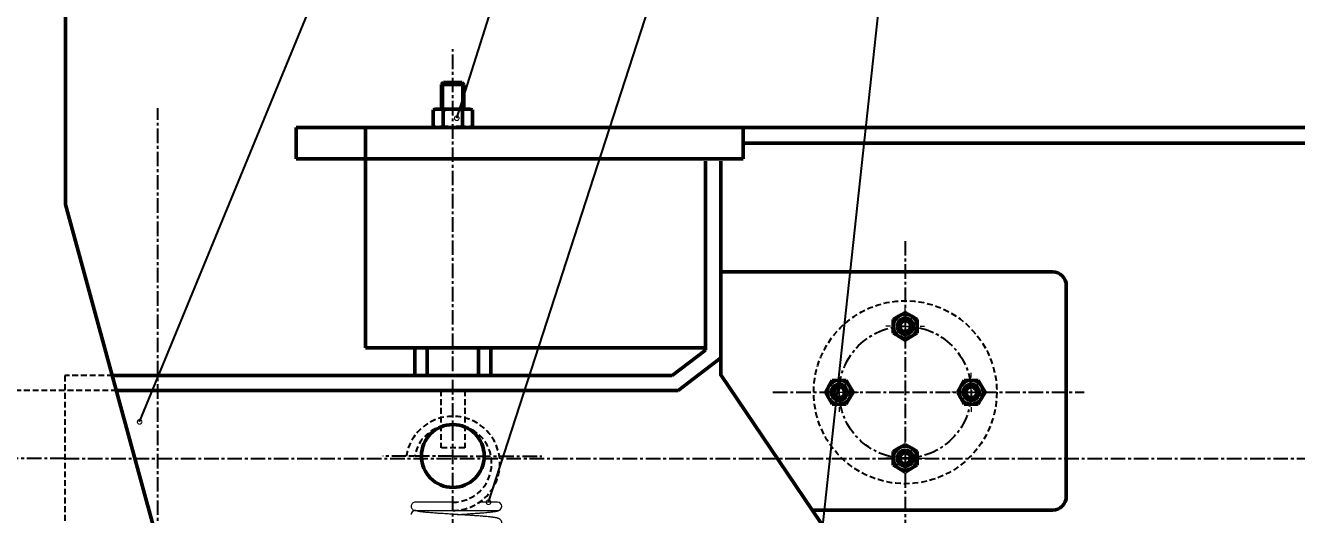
# Model space of a CAD drawing. Header units: millimetres. Extents: x 1573 to 2762, y 56 to 897.
# Drawn here: x 1899.5 to 2177.4, y 559.7 to 666.7 of the extents above; entities that cross this region are included whole.
import ezdxf
from ezdxf import colors
from ezdxf.entities.mleader import LeaderData, LeaderLine
from ezdxf.math import Vec2, Vec3

# ---------------------------------------------------------------- set-up
doc = ezdxf.new("R2010")
doc.units = ezdxf.units.MM
doc.header["$LTSCALE"] = 0.1
doc.linetypes.add('CENTER', pattern=[50.8, 31.75, -6.35, 6.35, -6.35])
doc.linetypes.add('DASHED', pattern=[19.05, 12.7, -6.35])
for name, color, linetype, lineweight in [('点画线', 1, 'CENTER', 25), ('粗实线', 7, 'Continuous', 50), ('细实线', 3, 'Continuous', 25), ('虚线', 2, 'DASHED', 25)]:
    doc.layers.add(name, color=color, linetype=linetype, lineweight=lineweight)
doc.styles.add('字母数字', font='gbeitc.shx', dxfattribs={"width": 0.7, "height": 7})
doc.dimstyles.new('线性', dxfattribs={"dimtxt": 7, "dimasz": 3, "dimexe": 3, "dimexo": 0, "dimgap": 1, "dimtad": 1, "dimdec": 0, "dimlfac": 5, "dimdsep": 46, "dimtxsty": '字母数字', "dimcen": 2.5, "dimadec": 0, "dimazin": 0, "dimtfac": 1, "dimtdec": 0, "dimtmove": 0, "dimatfit": 3, "dimfxl": 1, "dimarcsym": 0})

# ---------------------------------------------------------------- blocks, each defined once
blk = doc.blocks.new('SW_CENTERMARKSYMBOL_0')
at = {"color": 0, "linetype": 'Continuous', "lineweight": 0}
for p, q in [((0, 25), (0, 32.5)), ((-25, 0), (-32.5, 0)), ((0, 0), (-12.5, 0)), ((0, 0), (0, 12.5)), ((0, 0), (0, -12.5)), ((0, 0), (12.5, 0)), ((25, 0), (32.5, 0)), ((0, -25), (0, -32.5))]:
    blk.add_line(p, q, dxfattribs=at)
blk = doc.blocks.new('*U122')
at = {"layer": '粗实线', "color": 7, "linetype": 'Continuous', "lineweight": 50}
for p, q in [((0, 3.01), (-1.3, 2.26)), ((1.3, 2.26), (0, 3.01)), ((-1.3, 2.26), (-2.61, 1.51)), ((-2.61, 1.51), (-2.61, 0)), ((2.61, 1.51), (1.3, 2.26)), ((2.61, 0), (2.61, 1.51)), ((-2.61, 0), (-2.61, -1.51)), ((-2.61, -1.51), (-1.3, -2.26)), ((-1.3, -2.26), (0, -3.01)), ((0, -3.01), (1.3, -2.26)), ((1.3, -2.26), (2.61, -1.51)), ((2.61, -1.51), (2.61, 0))]:
    blk.add_line(p, q, dxfattribs=at)
for radius in [2.61, 1.76, 1.21]:
    blk.add_circle((0, 0), radius, dxfattribs=at)
blk.add_arc((0, 0), 1.18, 255, 195, dxfattribs=at)
at = {"layer": '粗实线', "color": 7, "linetype": 'Continuous', "lineweight": 50, "xscale": 0.1304200000000001, "yscale": 0.1304200000000001, "zscale": 0.1304200000000001}
blk.add_blockref('SW_CENTERMARKSYMBOL_0', (0, 0), dxfattribs=at)
blk = doc.blocks.new('*U123')
at = {"layer": '虚线', "color": 0, "linetype": 'ByBlock', "lineweight": -2, "transparency": 16777216}
for p, rotation in [((546.74, 21.82), 180), ((532.31, 7.4), 270), ((561.16, 7.4), 90.00000000000001)]:
    blk.add_blockref('*U122', p, dxfattribs=dict(at, rotation=rotation))
blk.add_blockref('*U122', (546.74, -7.02), dxfattribs=at)
blk = doc.blocks.new('*D246')
at = {"layer": 'Defpoints', "color": 0, "transparency": 16777216}
for p in [(1868.01, 572), (1767.58, 491.79), (1914.77, 491.79)]:
    blk.add_point(p, dxfattribs=at)
at = {"layer": '细实线', "color": 0, "lineweight": -2, "transparency": 16777216}
for p, q in [((1868.01, 572), (1764.58, 572)), ((1767.58, 569), (1767.58, 494.79)), ((1914.77, 491.79), (1764.58, 491.79))]:
    blk.add_line(p, q, dxfattribs=at)
at = {"layer": '细实线', "color": 0, "transparency": 16777216}
for points in [[(1767.08, 569), (1768.08, 569), (1767.58, 572)], [(1767.08, 494.79), (1768.08, 494.79), (1767.58, 491.79)]]:
    blk.add_solid(points, dxfattribs=at)
at = {"layer": '细实线', "color": 0, "transparency": 16777216, "insert": (1763.08, 531.89), "char_height": 7, "attachment_point": 5, "rotation": 90, "style": '字母数字'}
blk.add_mtext('401', dxfattribs=at)
blk = doc.blocks.new('_DotSmall')
at = {"color": 0, "linetype": 'ByBlock', "lineweight": 15, "const_width": 0.5}
blk.add_lwpolyline([(-0.0625, 0, 1), (0.0625, 0, 1)], format="xyb", close=True, dxfattribs=at)

msp = doc.modelspace()

# ---------------------------------------------------------------- linework, layer by layer
at = {"layer": '点画线'}
for p, q in [((1992.95, 479.33), (1992.95, 661.48)), ((1928.5, 503.79), (1928.5, 648.61)), ((2091.83, 619.53), (2091.83, 557.71)), ((2062.91, 586.47), (2130.95, 586.47)), ((1992.95, 572.54), (1977.68, 572.54)), ((1992.95, 572.54), (2012.43, 572.54)), ((1908.14, 572), (1868.01, 572)), ((1908.14, 572), (2416.79, 572))]:
    msp.add_line(p, q, dxfattribs=at)
msp.add_circle((2091.83, 586.47), 14.42, dxfattribs=at)
at = {"layer": '粗实线'}
for p, q in [((1908.33, 627.51), (1908.33, 712.42)), ((1973.84, 644.36), (1958.71, 644.36)), ((1958.71, 644.36), (1958.71, 637.49)), ((2179.68, 644.36), (1973.84, 644.36)), ((1973.84, 596.18), (1973.84, 644.36)), ((2056.39, 644.36), (2056.39, 637.49)), ((2179.68, 640.94), (2056.39, 640.94)), ((1973.84, 637.49), (1958.71, 637.49)), ((2056.39, 637.49), (1973.84, 637.49)), ((2048.15, 636.98), (2048.15, 595.66)), ((2051.55, 590.13), (2051.55, 636.98)), ((1945.39, 491.79), (1908.33, 627.51)), ((2051.55, 612.81), (2124.03, 612.81)), ((2127.03, 609.81), (2127.03, 563.7)), ((2048.15, 596.18), (1973.84, 596.18)), ((1984.62, 596.18), (1984.62, 590.13)), ((1987.32, 596.18), (1987.32, 590.13)), ((1998.57, 596.18), (1998.57, 590.13)), ((2001.27, 596.18), (2001.27, 590.13)), ((2040.9, 590.13), (2048.15, 595.66)), ((2042.22, 586.86), (2051.55, 593.97)), ((2040.9, 590.13), (1918.67, 590.13)), ((2134.34, 467.77), (2051.55, 590.32)), ((2051.68, 590.13), (2051.55, 590.13)), ((2042.22, 586.86), (1919.55, 586.86)), ((2124.03, 560.7), (2071.57, 560.7))]:
    msp.add_line(p, q, dxfattribs=at)
at = {"layer": '粗实线', "color": 7}
for p, q in [((1990.51, 653.76), (1990.92, 654.22)), ((1990.51, 648.39), (1990.51, 653.76)), ((1990.51, 653.76), (1993.8, 653.76)), ((1990.92, 654.22), (1993.64, 654.22)), ((1995.39, 653.76), (1992.09, 653.76)), ((1994.97, 654.22), (1992.25, 654.22)), ((1995.39, 653.76), (1994.97, 654.22)), ((1995.39, 648.39), (1995.39, 653.76))]:
    msp.add_line(p, q, dxfattribs=at)
at = {"layer": '粗实线', "color": 7, "linetype": 'Continuous', "lineweight": 50}
for p, q in [((1989.24, 648.39), (1988.67, 648.24)), ((1988.67, 648.24), (1988.67, 644.51)), ((1989.74, 648.39), (1989.24, 648.39)), ((1992.95, 648.39), (1989.74, 648.39)), ((1990.81, 648.24), (1990.81, 644.51)), ((1996.15, 648.39), (1992.95, 648.39)), ((1995.08, 648.24), (1995.08, 644.51)), ((1996.65, 648.39), (1996.15, 648.39)), ((1997.22, 648.24), (1996.65, 648.39)), ((1997.22, 648.24), (1997.22, 644.51)), ((1992.95, 644.36), (1989.74, 644.36)), ((1996.65, 644.36), (1996.15, 644.36)), ((1996.65, 644.36), (1996.15, 644.36)), ((1996.65, 644.36), (1997.22, 644.51))]:
    msp.add_line(p, q, dxfattribs=at)
at = {"layer": '粗实线', "color": 7, "true_color": 0xffffff}
msp.add_circle((1992.95, 572.54), 6.87, dxfattribs=at)
at = {"layer": '粗实线'}
for centre, start, end in [((2124.03, 609.81), 0, 90), ((2124.03, 563.7), 270, 0)]:
    msp.add_arc(centre, 3, start, end, dxfattribs=at)
at = {"layer": '粗实线', "color": 7, "linetype": 'Continuous', "lineweight": 50}
for points, knots in [([(1988.67, 648.24), (1988.85, 648.29), (1989.02, 648.33), (1989.38, 648.38), (1989.56, 648.39), (1989.74, 648.39)], [0, 0, 0, 0, 0.5, 0.5, 1, 1, 1, 1]), ([(1989.74, 648.39), (1989.92, 648.39), (1990.09, 648.38), (1990.45, 648.33), (1990.63, 648.29), (1990.81, 648.24)], [0, 0, 0, 0, 0.5, 0.5, 1, 1, 1, 1]), ([(1990.81, 648.24), (1990.98, 648.26), (1991.16, 648.28), (1991.52, 648.32), (1991.7, 648.34), (1992.23, 648.38), (1992.59, 648.39), (1992.95, 648.39)], [0, 0, 0, 0, 0.25, 0.25, 0.5, 0.5, 1, 1, 1, 1]), ([(1992.95, 648.39), (1993.3, 648.39), (1993.66, 648.38), (1994.37, 648.33), (1994.73, 648.29), (1995.08, 648.24)], [0, 0, 0, 0, 0.5, 0.5, 1, 1, 1, 1]), ([(1995.08, 648.24), (1995.26, 648.29), (1995.44, 648.33), (1995.8, 648.38), (1995.98, 648.39), (1996.15, 648.39)], [0, 0, 0, 0, 0.5, 0.5, 1, 1, 1, 1]), ([(1996.15, 648.39), (1996.33, 648.39), (1996.51, 648.38), (1996.87, 648.33), (1997.05, 648.29), (1997.22, 648.24)], [0, 0, 0, 0, 0.5, 0.5, 1, 1, 1, 1]), ([(1989.74, 644.36), (1989.56, 644.36), (1989.38, 644.38), (1989.02, 644.43), (1988.85, 644.47), (1988.67, 644.51)], [0, 0, 0, 0, 0.5, 0.5, 1, 1, 1, 1]), ([(1990.81, 644.51), (1990.63, 644.47), (1990.45, 644.43), (1990.09, 644.38), (1989.92, 644.36), (1989.74, 644.36)], [0, 0, 0, 0, 0.5, 0.5, 1, 1, 1, 1]), ([(1990.81, 644.51), (1990.98, 644.49), (1991.16, 644.47), (1991.52, 644.43), (1991.7, 644.41), (1992.23, 644.38), (1992.59, 644.36), (1992.95, 644.36)], [0, 0, 0, 0, 0.25, 0.25, 0.5, 0.5, 1, 1, 1, 1]), ([(1992.95, 644.36), (1993.3, 644.36), (1993.66, 644.38), (1994.37, 644.43), (1994.73, 644.47), (1995.08, 644.51)], [0, 0, 0, 0, 0.5, 0.5, 1, 1, 1, 1]), ([(1996.15, 644.36), (1995.98, 644.36), (1995.8, 644.38), (1995.44, 644.43), (1995.26, 644.47), (1995.08, 644.51)], [0, 0, 0, 0, 0.5, 0.5, 1, 1, 1, 1]), ([(1997.22, 644.51), (1997.05, 644.47), (1996.87, 644.43), (1996.51, 644.38), (1996.33, 644.36), (1996.15, 644.36)], [0, 0, 0, 0, 0.5, 0.5, 1, 1, 1, 1])]:
    msp.add_open_spline(points, degree=3, knots=knots, dxfattribs=at)
at = {"layer": '细实线', "color": 7}
for p, q in [((1990.92, 648.39), (1990.92, 654.22)), ((1994.97, 648.39), (1994.97, 654.22))]:
    msp.add_line(p, q, dxfattribs=at)
at = {"layer": '虚线'}
for p, q in [((1918.67, 590.13), (1908.14, 590.13)), ((1908.14, 590.13), (1908.14, 553.87)), ((1919.55, 586.86), (1882.86, 586.86)), ((1990.34, 586.86), (1990.34, 574.34)), ((1995.55, 586.86), (1995.55, 574.34)), ((1995.55, 574.34), (1990.34, 574.34))]:
    msp.add_line(p, q, dxfattribs=at)
at = {"layer": '虚线', "color": 2}
msp.add_line((1984.61, 572.54), (1982.79, 572.54), dxfattribs=at)
at = {"layer": '虚线', "color": 7}
msp.add_circle((2091.83, 586.47), 20, dxfattribs=at)
at = {"layer": '虚线', "color": 2}
msp.add_circle((2091.83, 586.47), 20, dxfattribs=at)
for centre, radius, end in [((1992.95, 570.92), 10.29, 170.931), ((1992.95, 570.93), 8.49, 169.0068)]:
    msp.add_arc(centre, radius, 270, end, dxfattribs=at)
at = {"layer": '虚线', "color": 2, "linetype": 'Continuous', "lineweight": 15}
for centre, start, end in [((1984.74, 561.54), 89.9791, 180.0001), ((1984.74, 561.54), 180.0001, 270.0316), ((2002.74, 561.54), 270.0154, 90.0154), ((1984.74, 559.73), 47.3173, 179.8787)]:
    msp.add_arc(centre, 0.9, start, end, dxfattribs=at)
for points, knots in [([(1992.95, 562.44), (1992.73, 562.44), (1992.2, 562.44), (1991.37, 562.44), (1990.48, 562.44), (1989.65, 562.44), (1988.99, 562.44), (1988.48, 562.44), (1988.05, 562.44), (1987.6, 562.44), (1987.1, 562.44), (1986.6, 562.44), (1986.13, 562.44), (1985.7, 562.44), (1985.35, 562.44), (1985.09, 562.44), (1984.9, 562.44), (1984.77, 562.44), (1984.75, 562.44), (1984.74, 562.44)], [0.5287315, 0.5287315, 0.5287315, 0.5287315, 0.5517229, 0.5855093, 0.6189074, 0.6509408, 0.6815626, 0.6992622, 0.7168423, 0.73775, 0.7627944, 0.7919781, 0.8194695, 0.8498388, 0.8830752, 0.9098874, 0.9383115, 0.9683535, 1, 1, 1, 1]), ([(2002.74, 562.44), (2002.74, 562.44), (2002.72, 562.44), (2002.63, 562.44), (2002.49, 562.44), (2002.29, 562.44), (2002.03, 562.44), (2001.72, 562.44), (2001.39, 562.44), (2001.06, 562.44), (2000.75, 562.44), (2000.44, 562.44), (2000.13, 562.44), (1999.8, 562.44), (1999.35, 562.44), (1999, 562.44), (1998.76, 562.44)], [0, 0, 0, 0, 0.0282025, 0.0544383, 0.0788311, 0.1017308, 0.130113, 0.1559362, 0.1791577, 0.1997881, 0.2178339, 0.2338875, 0.2499209, 0.2660929, 0.282404, 0.312564, 0.312564, 0.312564, 0.312564]), ([(2003.6, 561.25), (2003.6, 561.26), (2003.64, 561.34), (2003.64, 561.44), (2003.64, 561.54)], [0, 0, 0, 0, 0.042579, 1, 1, 1, 1]), ([(1984.56, 560.67), (1984.55, 560.66), (1984.48, 560.64), (1984.34, 560.56), (1984.19, 560.45), (1984.05, 560.31), (1983.94, 560.15), (1983.86, 559.96), (1983.85, 559.81), (1983.84, 559.74)], [0, 0, 0, 0, 0.037597, 0.181897, 0.351802, 0.496475, 0.654727, 0.823879, 1, 1, 1, 1]), ([(1984.74, 560.64), (1984.75, 560.64), (1984.78, 560.64), (1984.94, 560.64), (1985.17, 560.64), (1985.46, 560.64), (1985.77, 560.64), (1986.1, 560.64), (1986.43, 560.64), (1986.74, 560.64), (1987.05, 560.64), (1987.36, 560.64), (1987.69, 560.64), (1988.16, 560.64), (1988.79, 560.64), (1989.61, 560.64), (1990.48, 560.64), (1991.39, 560.64), (1992.33, 560.64), (1993.28, 560.64), (1994.23, 560.64), (1995.19, 560.64), (1996.12, 560.64), (1997.01, 560.64), (1997.83, 560.64), (1998.49, 560.64), (1999.01, 560.64), (1999.43, 560.64), (1999.88, 560.64), (2000.38, 560.64), (2000.88, 560.64), (2001.35, 560.64), (2001.78, 560.64), (2002.13, 560.64), (2002.4, 560.64), (2002.59, 560.64), (2002.72, 560.64), (2002.73, 560.64), (2002.74, 560.64)], [0, 0, 0, 0, 0.03627, 0.069947, 0.101021, 0.129496, 0.155373, 0.178646, 0.199312, 0.217367, 0.23345, 0.249527, 0.265739, 0.282085, 0.315171, 0.348785, 0.382598, 0.416412, 0.450226, 0.48404, 0.517855, 0.55167, 0.585484, 0.618915, 0.650993, 0.68167, 0.699409, 0.717014, 0.737936, 0.763013, 0.792254, 0.819818, 0.85026, 0.88354, 0.910472, 0.93913, 0.968868, 1, 1, 1, 1]), ([(1993.97, 556.19), (1994.09, 556.19), (1994.38, 556.21), (1994.8, 556.24), (1995.27, 556.27), (1995.77, 556.3), (1996.39, 556.34), (1997.04, 556.38), (1997.72, 556.43), (1998.37, 556.48), (1999.01, 556.52), (1999.59, 556.57), (2000.15, 556.62), (2000.68, 556.67), (2001.16, 556.71), (2001.57, 556.76), (2001.94, 556.81), (2002.28, 556.86), (2002.59, 556.92), (2002.82, 556.98), (2002.99, 557.04), (2003.15, 557.12), (2003.34, 557.25), (2003.5, 557.44), (2003.6, 557.65), (2003.65, 557.88), (2003.64, 558.11), (2003.58, 558.31), (2003.5, 558.47), (2003.4, 558.6), (2003.3, 558.69), (2003.2, 558.76), (2003.11, 558.82), (2003, 558.87), (2002.87, 558.92), (2002.7, 558.97), (2002.5, 559.02), (2002.31, 559.05), (2002.13, 559.08), (2001.98, 559.11), (2001.84, 559.12), (2001.68, 559.15), (2001.44, 559.17), (2001.1, 559.21), (2000.66, 559.26), (2000.18, 559.3), (1999.68, 559.34), (1999.19, 559.38), (1998.63, 559.43), (1998.03, 559.47), (1997.41, 559.51), (1996.79, 559.56), (1996.18, 559.6), (1995.59, 559.63), (1995.09, 559.66), (1994.67, 559.69), (1994.31, 559.71), (1993.99, 559.73), (1993.65, 559.76), (1993.25, 559.78), (1992.77, 559.81), (1992.2, 559.85), (1991.55, 559.89), (1990.81, 559.94), (1990.12, 559.98), (1989.48, 560.03), (1988.91, 560.07), (1988.33, 560.11), (1987.78, 560.16), (1987.28, 560.2), (1986.84, 560.24), (1986.48, 560.28), (1986.18, 560.32), (1985.9, 560.35), (1985.67, 560.38), (1985.51, 560.41), (1985.42, 560.42), (1985.37, 560.43), (1985.38, 560.42), (1985.38, 560.42)], [0, 0, 0, 0, 0.008713, 0.021313, 0.030819, 0.043238, 0.05859, 0.076881, 0.093635, 0.112232, 0.130908, 0.148746, 0.165746, 0.185814, 0.204572, 0.222018, 0.238155, 0.258346, 0.278178, 0.297745, 0.307464, 0.317316, 0.3277, 0.336032, 0.344045, 0.351491, 0.358276, 0.364458, 0.370134, 0.375344, 0.380168, 0.384934, 0.391274, 0.399554, 0.409802, 0.423705, 0.436831, 0.448209, 0.45787, 0.46584, 0.472141, 0.478136, 0.490489, 0.505211, 0.522295, 0.541738, 0.556009, 0.571324, 0.58768, 0.605066, 0.62203, 0.637518, 0.654161, 0.668687, 0.681103, 0.69141, 0.699612, 0.707113, 0.715061, 0.724719, 0.736309, 0.750229, 0.766485, 0.785069, 0.805972, 0.821196, 0.837445, 0.854717, 0.872855, 0.890277, 0.906561, 0.921706, 0.93571, 0.948576, 0.965752, 0.980418, 0.988807, 0.996405, 1, 1, 1, 1]), ([(1993.87, 559.74), (1993.9, 559.74), (1994.14, 559.76), (1994.62, 559.79), (1995.33, 559.84), (1996.09, 559.88), (1996.9, 559.94), (1997.73, 560), (1998.56, 560.06), (1999.36, 560.12), (2000.05, 560.18), (2000.65, 560.23), (2001.13, 560.28), (2001.54, 560.33), (2001.86, 560.37), (2002.1, 560.41), (2002.31, 560.44), (2002.52, 560.48), (2002.7, 560.52), (2002.88, 560.58), (2003.04, 560.64), (2003.21, 560.74), (2003.35, 560.85), (2003.42, 560.94), (2003.45, 560.98)], [0, 0, 0, 0, 0.006131, 0.053862, 0.106311, 0.163478, 0.225372, 0.292012, 0.362115, 0.433225, 0.505267, 0.563576, 0.622156, 0.675832, 0.722846, 0.763219, 0.79385, 0.830603, 0.874577, 0.899515, 0.926926, 0.95743, 0.982737, 1, 1, 1, 1])]:
    msp.add_open_spline(points, degree=3, knots=knots, dxfattribs=at)

# ---------------------------------------------------------------- block references
at = {"layer": '虚线'}
msp.add_blockref('*U123', (1545.09, 579.07), dxfattribs=at)

# ---------------------------------------------------------------- dimensions: what is measured, and where the dimension line sits
at = {"layer": '细实线'}
dim = msp.add_linear_dim(base=(1767.58, 491.79), p1=(1868.01, 572), p2=(1914.77, 491.79), angle=90, dimstyle='线性', dxfattribs=at)
dim.commit()
dim.dimension.update_dxf_attribs({"geometry": '*D246', "text_midpoint": (1763.08, 531.89)})

# ---------------------------------------------------------------- leaders
ml = msp.add_multileader_mtext('Standard', dxfattribs=at)
ml.set_content('2', color=256, style='字母数字')
ml.set_leader_properties(color=7, linetype='Continuous', lineweight=25)
ml.set_arrow_properties(name='DOTSMALL')
ml.build(insert=Vec2(0, 0))
ml.multileader.update_dxf_attribs({"has_dogleg": 0, "text_left_attachment_type": 5, "text_right_attachment_type": 5, "arrow_head_size": 2})
ctx = ml.context
ctx.base_point, ctx.char_height, ctx.arrow_head_size, ctx.plane_origin = Vec3(1995.2, 751.79), 7, 2, Vec3(1924.5, 580)
ctx.left_attachment, ctx.right_attachment = 5, 5
notes = []
notes.append((ctx, [(0, (1, 1, 0), (1987.2, 751.79), (1, 0), 8, [(0, [(1924.5, 580)], 0, [])])]))
ctx.mtext.insert, ctx.mtext.flow_direction = Vec3(1997.2, 760.19), 5
ml = msp.add_multileader_mtext('Standard', dxfattribs=at)
ml.set_content('3', color=256, style='字母数字')
ml.set_leader_properties(color=7, linetype='Continuous', lineweight=25)
ml.set_arrow_properties(name='DOTSMALL')
ml.build(insert=Vec2(0, 0))
ml.multileader.update_dxf_attribs({"has_dogleg": 0, "text_left_attachment_type": 5, "text_right_attachment_type": 5, "arrow_head_size": 2})
ctx = ml.context
ctx.base_point, ctx.char_height, ctx.arrow_head_size, ctx.plane_origin = Vec3(2027.11, 751.79), 7, 2, Vec3(1993.82, 646.38)
ctx.left_attachment, ctx.right_attachment = 5, 5
notes.append((ctx, [(0, (1, 1, 0), (2019.11, 751.79), (1, 0), 8, [(0, [(1993.82, 646.38)], 0, [])])]))
ctx.mtext.insert, ctx.mtext.flow_direction = Vec3(2029.11, 760.19), 5
ml = msp.add_multileader_mtext('Standard', dxfattribs=at)
ml.set_content('4', color=256, style='字母数字')
ml.set_leader_properties(color=7, linetype='Continuous', lineweight=25)
ml.set_arrow_properties(name='DOTSMALL')
ml.build(insert=Vec2(0, 0))
ml.multileader.update_dxf_attribs({"has_dogleg": 0, "text_left_attachment_type": 5, "text_right_attachment_type": 5, "arrow_head_size": 2})
ctx = ml.context
ctx.base_point, ctx.char_height, ctx.arrow_head_size, ctx.plane_origin = Vec3(2062.06, 751.79), 7, 2, Vec3(2000.75, 562.44)
ctx.left_attachment, ctx.right_attachment = 5, 5
notes.append((ctx, [(0, (1, 1, 0), (2054.06, 751.79), (1, 0), 8, [(0, [(2000.75, 562.44)], 0, [])])]))
ctx.mtext.insert, ctx.mtext.flow_direction = Vec3(2064.06, 760.19), 5
ml = msp.add_multileader_mtext('Standard', dxfattribs=at)
ml.set_content('5 ', color=256, style='字母数字')
ml.set_leader_properties(color=7, linetype='Continuous', lineweight=25)
ml.set_arrow_properties(name='DOTSMALL')
ml.build(insert=Vec2(0, 0))
ml.multileader.update_dxf_attribs({"has_dogleg": 0, "text_left_attachment_type": 5, "text_right_attachment_type": 5, "arrow_head_size": 2})
ctx = ml.context
ctx.base_point, ctx.char_height, ctx.arrow_head_size, ctx.plane_origin = Vec3(2094.87, 751.79), 7, 2, Vec3(2068.69, 509.76)
ctx.left_attachment, ctx.right_attachment = 5, 5
notes.append((ctx, [(0, (1, 1, 0), (2086.87, 751.79), (1, 0), 8, [(0, [(2068.69, 509.76)], 0, [])])]))
ctx.mtext.insert, ctx.mtext.width, ctx.mtext.flow_direction = Vec3(2096.87, 760.19), 18.5825, 5
for ctx, leaders in notes:
    for number, flags, end, landing, length, lines in leaders:
        leader = LeaderData()
        leader.index, (leader.has_last_leader_line, leader.has_dogleg_vector, leader.attachment_direction) = number, flags
        leader.last_leader_point, leader.dogleg_vector, leader.dogleg_length = Vec3(end), Vec3(landing), length
        for number, points, colour, breaks in lines:
            line = LeaderLine()
            line.index, line.vertices, line.color, line.breaks = number, Vec3.list(points), colors.encode_raw_color(colour), breaks
            leader.lines.append(line)
        ctx.leaders.append(leader)

doc.saveas('drawing.dxf')
